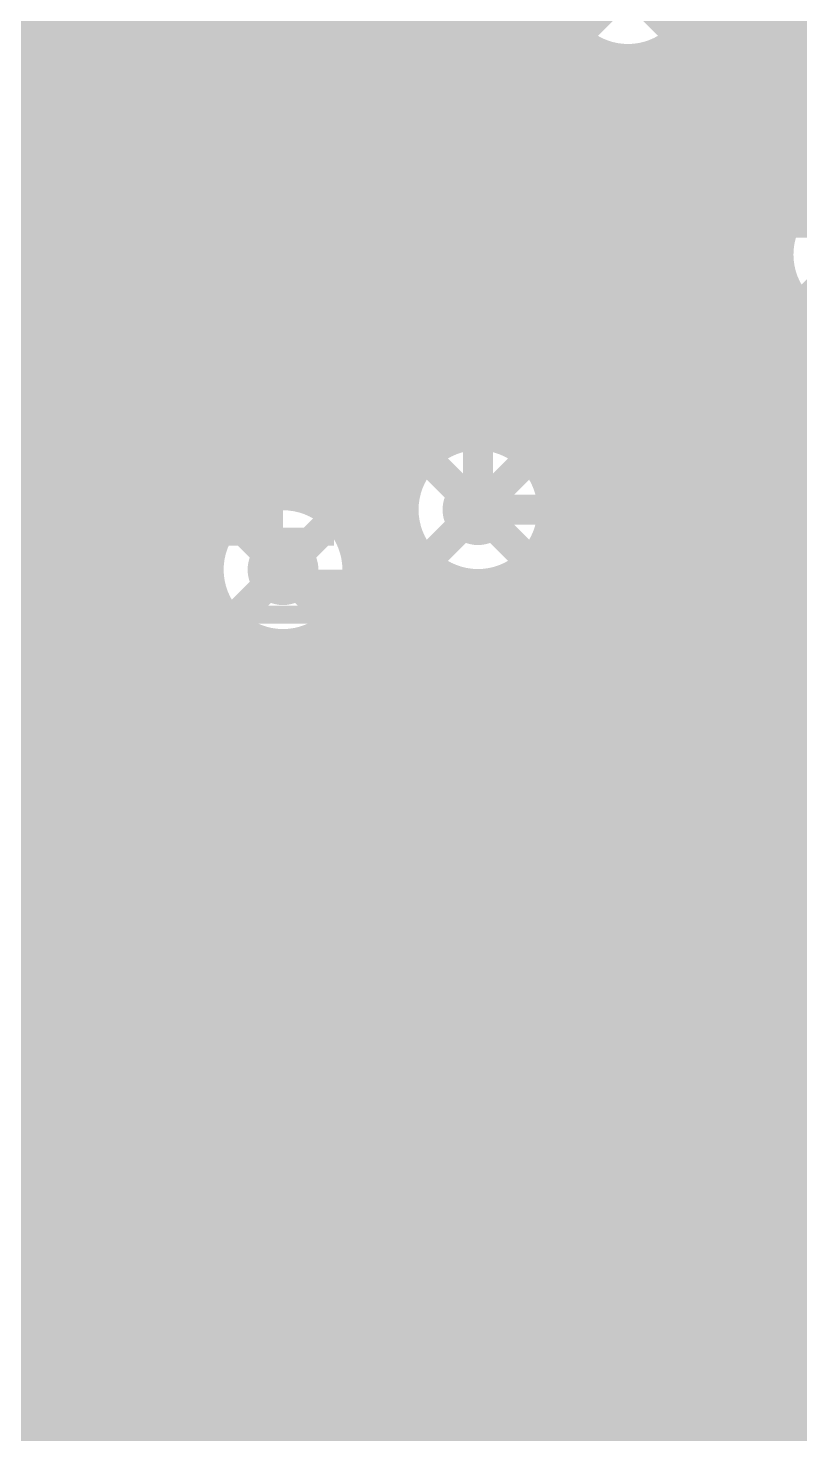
# Model space of a CAD drawing. Extents: x -3 to 92, y -53 to 125.
# Drawn here: x 34.67 to 41.21, y 14.91 to 26.81 of the extents above; entities that cross this region are included whole.
import ezdxf

# ---------------------------------------------------------------- set-up
doc = ezdxf.new("R2010")
doc.units = 0
doc.header["$MEASUREMENT"] = 0
doc.layers.get('0').update_dxf_attribs({"linetype": 'CONTINUOUS'})
for name, color, linetype in [('23-325-0_AST', 7, 'CONTINUOUS'), ('23-325-0_BOT', 7, 'CONTINUOUS'), ('23-325-0_DRD', 2, 'CONTINUOUS'), ('23-325-0_IN1', 4, 'CONTINUOUS'), ('23-325-0_IN2', 3, 'CONTINUOUS'), ('23-325-0_SMB', 5, 'CONTINUOUS'), ('23-325-0_SMT', 10, 'CONTINUOUS'), ('23-325-0_SPT', 14, 'CONTINUOUS'), ('23-325-0_SST', 9, 'CONTINUOUS'), ('23-325-0_TOP', 12, 'CONTINUOUS'), ('THRUHOLE_TAP', 8, 'CONTINUOUS')]:
    doc.layers.add(name, color=color, linetype=linetype)

# ---------------------------------------------------------------- blocks, each defined once
blk = doc.blocks.new('ROUND_49')
at = {"const_width": 0.29972}
blk.add_lwpolyline([(-0.14986, 0, 1), (0.14986, 0, 1)], format="xyb", close=True, dxfattribs=at)
blk = doc.blocks.new('ROUND_68')
at = {"const_width": 0.29972}
blk.add_lwpolyline([(-0.14986, 0, 1), (0.14986, 0, 1)], format="xyb", close=True, dxfattribs=at)
blk = doc.blocks.new('ROUND_78')
at = {"const_width": 0.29972}
blk.add_lwpolyline([(-0.14986, 0, 1), (0.14986, 0, 1)], format="xyb", close=True, dxfattribs=at)
blk = doc.blocks.new('RECTANGLE_3')
blk.add_solid([(1.75006, 0.99949), (1.75006, -0.99949), (-1.75006, 0.99949), (-1.75006, -0.99949)])
blk = doc.blocks.new('RECTANGLE_61')
blk.add_solid([(0.8636, 2.0066), (0.8636, -2.0066), (-0.8636, 2.0066), (-0.8636, -2.0066)])
blk = doc.blocks.new('ROUND_84')
at = {"const_width": 0.10033}
blk.add_lwpolyline([(-0.050164, 0, 1), (0.050164, 0, 1)], format="xyb", close=True, dxfattribs=at)

msp = doc.modelspace()

# ---------------------------------------------------------------- linework, layer by layer
at = {"layer": '23-325-0_AST', "const_width": 0.1524}
for points in [[(27.5844, 30.10408), (27.5844, 22.5044), (37.1856, 22.5044), (37.1856, 32.1056), (29.58592, 32.1056), (27.5844, 30.10408)], [(40.7416, 21.7932), (40.7416, 21.844), (31.6484, 21.844), (31.6484, 14.986), (40.7416, 14.986), (40.7416, 21.7932)], [(36.34994, 19.66468), (36.34994, 19.1897), (35.6743, 19.42846), (35.6743, 19.5453), (36.6903, 19.5453)], [(36.6903, 18.82648), (36.6903, 18.3515), (36.01212, 18.82648), (35.84194, 18.82648), (35.6743, 18.76806), (35.6743, 18.41246), (35.84194, 18.3515)], [(35.6743, 17.98828), (36.52012, 17.98828), (36.6903, 17.92986), (36.6903, 17.57426), (36.52012, 17.5133), (35.6743, 17.5133)]]:
    msp.add_lwpolyline(points, dxfattribs=at)
at = {"layer": '23-325-0_BOT', "const_width": 0.254}
for points in [[(36.83, 22.225), (36.703, 22.352), (36.703, 32.639), (37.973, 33.909), (37.973, 38.354), (38.989, 39.37), (38.989, 40.132), (37.084, 42.037), (37.084, 45.085), (36.322, 45.847)], [(37.338, 45.847), (37.719, 45.47108), (37.719, 42.16908), (39.624, 40.25392), (39.624, 39.243), (38.481, 38.1), (38.481, 22.733)], [(41.91, 17.78), (42.037, 17.907), (42.037, 22.606), (38.989, 25.654), (38.989, 37.846), (40.132, 38.989), (40.132, 40.64), (38.227, 42.545), (38.227, 45.847)], [(34.6202, 41.92016), (34.6202, 18.95094)], [(34.8488, 41.65092), (34.8488, 18.70456)], [(35.0774, 41.55948), (35.0774, 5.77596)], [(35.306, 41.55948), (35.306, 5.77596)], [(35.5346, 37.8714), (35.5346, 5.77596)], [(35.7632, 37.74948), (35.7632, 5.77596)], [(35.9918, 37.72662), (35.9918, 5.77596)], [(36.2204, 37.79012), (36.2204, 22.38248)], [(42.545, 17.145), (42.545, 22.987), (40.83812, 24.69388), (40.83812, 25.527), (41.56456, 26.25344), (41.56456, 34.70656)], [(36.2458, 32.639), (36.2458, 22.46122)], [(40.7924, 29.99486), (40.7924, 26.12644)], [(40.894, 30.03042), (40.894, 26.22804)], [(40.5638, 29.98216), (40.5638, 25.89784)], [(40.3352, 26.94178), (40.3352, 24.95296)], [(36.2458, 26.7462), (29.0322, 26.7462)], [(40.1066, 26.6573), (40.1066, 25.18156)], [(40.894, 26.7462), (40.2082, 26.7462)], [(39.4462, 26.62682), (39.4462, 25.84196)], [(39.6494, 26.5557), (39.6494, 25.63876)], [(39.878, 26.56078), (39.878, 25.41016)], [(36.2458, 26.5176), (29.0322, 26.5176)], [(40.894, 26.5176), (39.4462, 26.5176)], [(36.2458, 26.289), (29.0322, 26.289)], [(40.894, 26.289), (39.4462, 26.289)], [(40.894, 26.22804), (40.51808, 25.85466)], [(36.2458, 26.0604), (29.0322, 26.0604)], [(40.72382, 26.0604), (39.4462, 26.0604)], [(36.2458, 25.8318), (29.0322, 25.8318)], [(39.4462, 25.84196), (40.38092, 24.90724)], [(40.49776, 25.8318), (39.45636, 25.8318)], [(36.2458, 25.6032), (29.0322, 25.6032)], [(40.386, 25.6032), (39.68496, 25.6032)], [(40.38092, 25.527), (40.38092, 24.90724)], [(36.2458, 25.3746), (29.0322, 25.3746)], [(40.38092, 25.3746), (39.91356, 25.3746)], [(36.2458, 25.146), (29.0322, 25.146)], [(40.38092, 25.146), (40.14216, 25.146)], [(36.2458, 24.9174), (29.0322, 24.9174)], [(36.2458, 24.6888), (29.0322, 24.6888)], [(36.2458, 24.4602), (29.0322, 24.4602)], [(36.2458, 24.2316), (29.0322, 24.2316)], [(36.2458, 24.003), (29.0322, 24.003)], [(36.2458, 23.7744), (29.0322, 23.7744)], [(36.2458, 23.5458), (29.0322, 23.5458)], [(36.2458, 23.3172), (29.0322, 23.3172)], [(36.2458, 23.0886), (29.0322, 23.0886)], [(36.2458, 22.86), (29.0322, 22.86)], [(36.2458, 22.6314), (29.0322, 22.6314)], [(36.22548, 22.4028), (29.0322, 22.4028)], [(36.20262, 22.1742), (29.0322, 22.1742)], [(36.2204, 22.06498), (36.2204, 21.73224)], [(36.26612, 21.9456), (29.0322, 21.9456)], [(36.195, 21.717), (29.0322, 21.717)], [(36.0172, 21.4884), (29.0322, 21.4884)], [(35.9918, 21.336), (35.9918, 15.113)], [(40.894, 21.336), (36.449, 21.336), (36.449, 15.113)], [(36.6776, 21.336), (36.6776, 15.113)], [(36.9062, 21.336), (36.9062, 15.113)], [(37.1348, 21.336), (37.1348, 15.113)], [(37.3634, 21.336), (37.3634, 15.113)], [(37.592, 21.336), (37.592, 15.113)], [(37.8206, 21.336), (37.8206, 15.113)], [(38.0492, 21.336), (38.0492, 15.113)], [(38.2778, 21.336), (38.2778, 15.113)], [(38.5064, 21.336), (38.5064, 15.113)], [(38.735, 21.336), (38.735, 15.113)], [(38.9636, 21.336), (38.9636, 15.113)], [(39.1922, 21.336), (39.1922, 15.113)], [(39.4208, 21.336), (39.4208, 15.113)], [(39.6494, 21.336), (39.6494, 15.113)], [(39.878, 21.336), (39.878, 15.113)], [(40.1066, 21.336), (40.1066, 15.113)], [(40.3352, 21.336), (40.3352, 15.113)], [(40.5638, 21.336), (40.5638, 15.113)], [(40.7924, 21.336), (40.7924, 15.113)], [(40.894, 21.336), (40.894, 15.113)], [(35.9918, 21.2598), (29.0322, 21.2598)], [(40.894, 21.2852), (36.449, 21.2852)], [(35.9918, 21.0312), (29.0322, 21.0312)], [(40.894, 21.0566), (36.449, 21.0566)], [(40.894, 20.828), (36.449, 20.828)], [(35.9918, 20.8026), (29.0322, 20.8026)], [(40.894, 20.5994), (36.449, 20.5994)], [(35.9918, 20.574), (29.0322, 20.574)], [(35.9918, 20.3454), (29.0322, 20.3454)], [(40.894, 20.3708), (36.449, 20.3708)], [(35.9918, 20.1168), (29.0322, 20.1168)], [(40.894, 20.1422), (36.449, 20.1422)], [(35.9918, 19.8882), (29.0322, 19.8882)], [(40.894, 19.9136), (36.449, 19.9136)], [(35.9918, 19.6596), (29.0322, 19.6596)], [(40.894, 19.685), (36.449, 19.685)], [(35.9918, 19.431), (29.0322, 19.431)], [(40.894, 19.4564), (36.449, 19.4564)], [(35.9918, 19.2024), (29.0322, 19.2024)], [(40.894, 19.2278), (36.449, 19.2278)], [(35.9918, 18.9738), (34.57956, 18.9738)], [(40.894, 18.9992), (36.449, 18.9992)], [(35.9918, 18.7452), (34.82594, 18.7452)], [(40.894, 18.7706), (36.449, 18.7706)], [(35.9918, 18.5166), (34.9123, 18.5166)], [(40.894, 18.542), (36.449, 18.542)], [(35.9918, 18.288), (34.90722, 18.288)], [(40.894, 18.3134), (36.449, 18.3134)], [(34.8488, 18.1229), (34.8488, 5.77596)], [(40.894, 18.0848), (36.449, 18.0848)], [(35.9918, 18.0594), (34.8107, 18.0594)], [(34.6202, 17.87906), (34.6202, 5.77596)], [(40.894, 17.8562), (36.449, 17.8562)], [(35.9918, 17.8308), (34.52622, 17.8308)], [(40.894, 17.6276), (36.449, 17.6276)], [(35.9918, 17.6022), (29.0322, 17.6022)], [(35.9918, 17.3736), (29.0322, 17.3736)], [(40.894, 17.399), (36.449, 17.399)], [(35.9918, 17.145), (29.0322, 17.145)], [(40.894, 17.1704), (36.449, 17.1704)], [(35.9918, 16.9164), (29.0322, 16.9164)], [(40.894, 16.9418), (36.449, 16.9418)], [(35.9918, 16.6878), (29.0322, 16.6878)], [(40.894, 16.7132), (36.449, 16.7132)], [(35.9918, 16.4592), (29.0322, 16.4592)], [(40.894, 16.4846), (36.449, 16.4846)], [(35.9918, 16.2306), (29.0322, 16.2306)], [(40.894, 16.256), (36.449, 16.256)], [(35.9918, 16.002), (29.0322, 16.002)], [(40.894, 16.0274), (36.449, 16.0274)], [(35.9918, 15.7734), (29.0322, 15.7734)], [(40.894, 15.7988), (36.449, 15.7988)], [(35.9918, 15.5448), (29.0322, 15.5448)], [(40.894, 15.5702), (36.449, 15.5702)], [(35.9918, 15.3162), (29.0322, 15.3162)], [(40.894, 15.3416), (36.449, 15.3416)], [(40.894, 15.113), (36.449, 15.113)], [(35.9918, 15.0876), (29.0322, 15.0876)], [(36.068, 14.859), (29.0322, 14.859)]]:
    msp.add_lwpolyline(points, dxfattribs=at)
for points in [[(39.751, 26.54808, 0.4142136), (40.38092, 27.178)], [(39.751, 26.54808, 0.4142136), (40.38092, 27.178)], [(39.4462, 26.62682, 0.1269607), (39.751, 26.54816)], [(39.4462, 26.62682, 0.1269607), (39.751, 26.54816)], [(40.51554, 25.84958, 0.1989124), (40.38192, 25.527)], [(36.2458, 22.46122, 0.0963588), (36.19985, 22.225)], [(36.20008, 22.225, 0.1937347), (36.37578, 21.78855)], [(36.37534, 21.78812, 0.3676651), (35.9918, 21.336)], [(34.91992, 18.415, 0.4142136), (34.29, 19.04492)], [(34.29, 17.78508, 0.4142136), (34.91992, 18.415)], [(35.9918, 15.113, 0.4142136), (36.449, 14.6558)]]:
    msp.add_lwpolyline(points, format="xyb", dxfattribs=at)
at = {"layer": '23-325-0_DRD', "const_width": 0.254}
for points in [[(40.386, 27.813), (39.116, 26.543)], [(40.386, 26.543), (39.116, 27.813)], [(40.386, 27.813), (39.116, 26.543)], [(40.386, 26.543), (39.116, 27.813)], [(42.291, 25.527), (41.021, 24.257)], [(42.291, 24.257), (41.021, 25.527)], [(39.116, 23.368), (37.846, 22.098)], [(39.116, 22.098), (37.846, 23.368)], [(37.465, 22.86), (36.195, 21.59)], [(37.465, 21.59), (36.195, 22.86)], [(38.735, 20.32), (37.465, 21.59), (36.195, 20.32)], [(37.465, 20.32), (36.195, 21.59)], [(38.735, 21.59), (37.465, 20.32)], [(40.005, 21.59), (38.735, 20.32)], [(40.005, 20.32), (38.735, 21.59)], [(38.735, 19.05), (37.465, 20.32), (36.195, 19.05)], [(37.465, 19.05), (36.195, 20.32)], [(38.735, 20.32), (37.465, 19.05)], [(40.005, 20.32), (38.735, 19.05)], [(40.005, 19.05), (38.735, 20.32)], [(34.925, 19.05), (33.655, 17.78)], [(34.925, 17.78), (33.655, 19.05)], [(37.465, 19.05), (36.195, 17.78)], [(37.465, 17.78), (36.195, 19.05)], [(38.735, 19.05), (37.465, 17.78)], [(38.735, 17.78), (37.465, 19.05)], [(38.735, 19.05), (37.465, 17.78)], [(38.735, 17.78), (37.465, 19.05)], [(38.735, 19.05), (37.465, 17.78)], [(38.735, 17.78), (37.465, 19.05)], [(40.005, 19.05), (38.735, 17.78)], [(40.005, 17.78), (38.735, 19.05)], [(42.545, 18.415), (41.275, 17.145)], [(42.545, 17.145), (41.275, 18.415)], [(38.735, 16.51), (37.465, 17.78), (36.195, 16.51)], [(37.465, 16.51), (36.195, 17.78)], [(38.735, 17.78), (37.465, 16.51)], [(40.005, 17.78), (38.735, 16.51)], [(40.005, 16.51), (38.735, 17.78)], [(37.465, 16.51), (36.195, 15.24)], [(37.465, 15.24), (36.195, 16.51)], [(38.735, 16.51), (37.465, 15.24)], [(38.735, 15.24), (37.465, 16.51)], [(40.005, 16.51), (38.735, 15.24)], [(40.005, 15.24), (38.735, 16.51)]]:
    msp.add_lwpolyline(points, dxfattribs=at)
at = {"layer": '23-325-0_IN1', "const_width": 0.254}
for points in [[(34.6202, 31.4198), (34.6202, 18.95094)], [(34.8488, 31.4198), (34.8488, 18.70456)], [(35.0774, 31.4198), (35.0774, 5.77596)], [(35.306, 31.4198), (35.306, 5.77596)], [(35.5346, 31.4198), (35.5346, 5.77596)], [(35.7632, 31.4198), (35.7632, 5.77596)], [(35.9918, 31.4198), (35.9918, 5.77596)], [(36.2204, 31.4198), (36.2204, 22.38248)], [(36.449, 31.4198), (36.449, 22.72538)], [(36.6776, 31.4198), (36.6776, 22.8346)], [(36.9062, 31.4198), (36.9062, 22.84984)], [(37.1348, 31.41726), (37.1348, 22.77618)], [(37.592, 31.41726), (37.592, 21.32584)], [(37.8206, 31.4198), (37.8206, 21.51888)], [(38.0492, 31.4198), (38.0492, 23.1902)], [(38.2778, 31.4198), (38.2778, 23.3299)], [(38.5064, 31.4198), (38.5064, 23.36292)], [(38.735, 31.4198), (38.735, 23.30958)], [(38.9636, 31.4198), (38.9636, 23.13686)], [(37.3634, 31.37408), (37.3634, 22.56028)], [(40.5638, 29.8958), (40.5638, -4.572)], [(40.7924, 29.8958), (40.7924, -4.572)], [(41.021, 29.8958), (41.021, -4.572)], [(41.2496, 29.8958), (41.2496, 25.37206)], [(40.3352, 26.94178), (40.3352, -4.572)], [(39.1922, 26.8859), (39.1922, 21.55952)], [(39.29126, 26.7462), (-1.04648, 26.7462)], [(40.1066, 26.6573), (40.1066, -4.572)], [(50.84826, 26.7462), (40.2082, 26.7462)], [(39.4208, 26.64206), (39.4208, 21.58238)], [(39.6494, 26.5557), (39.6494, 21.51888)], [(39.878, 26.56078), (39.878, 21.32584)], [(52.37226, 26.5176), (-1.1684, 26.5176)], [(52.32908, 26.289), (-2.413, 26.289)], [(52.37226, 26.0604), (-2.413, 26.0604)], [(52.52466, 25.8318), (18.6182, 25.8318)], [(60.04306, 25.6032), (18.7579, 25.6032)], [(41.2496, 25.3746), (18.79092, 25.3746)], [(41.07942, 25.146), (18.73758, 25.146)], [(41.02608, 24.9174), (18.56486, 24.9174)], [(41.0591, 24.6888), (-2.413, 24.6888)], [(41.19626, 24.4602), (-2.413, 24.4602)], [(41.2496, 24.4094), (41.2496, -4.572)], [(44.96308, 24.2316), (18.19148, 24.2316)], [(45.01642, 24.003), (18.53438, 24.003)], [(45.1866, 23.7744), (18.6436, 23.7744)], [(47.4091, 23.5458), (18.65884, 23.5458)], [(38.24478, 23.3172), (18.58518, 23.3172)], [(47.54626, 23.3172), (38.71722, 23.3172)], [(37.9603, 23.0886), (18.36928, 23.0886)], [(50.67808, 23.0886), (39.0017, 23.0886)], [(37.86378, 22.86), (-2.413, 22.86)], [(50.73142, 22.86), (39.09822, 22.86)], [(36.3474, 22.6314), (-2.413, 22.6314)], [(37.8587, 22.6314), (37.31006, 22.6314)], [(50.9016, 22.6314), (39.1033, 22.6314)], [(36.22548, 22.4028), (-2.413, 22.4028)], [(37.94506, 22.4028), (37.43452, 22.4028)], [(86.36, 22.4028), (39.01694, 22.4028)], [(38.0492, 22.27326), (38.0492, 21.58238)], [(38.9636, 22.3266), (38.9636, 21.43506)], [(36.20262, 22.1742), (20.55622, 22.1742)], [(38.1889, 22.1742), (37.45738, 22.1742)], [(38.2778, 22.1361), (38.2778, 21.55952)], [(38.735, 22.15642), (38.735, -4.572)], [(44.46778, 22.1742), (38.77056, 22.1742)], [(36.2204, 22.06498), (36.2204, 21.11248)], [(38.5064, 22.10308), (38.5064, 21.43506)], [(36.26612, 21.9456), (20.8407, 21.9456)], [(44.1833, 21.9456), (37.39388, 21.9456)], [(37.3634, 21.88972), (37.3634, 21.29028)], [(36.45662, 21.717), (20.93722, 21.717)], [(36.449, 21.72208), (36.449, 21.45538)], [(37.1348, 21.67382), (37.1348, 21.50618)], [(44.08678, 21.717), (37.20084, 21.717)], [(36.6776, 21.61286), (36.6776, 21.5646)], [(36.9062, 21.60016), (36.9062, 21.57984)], [(36.49472, 21.4884), (20.9423, 21.4884)], [(37.76472, 21.4884), (37.16528, 21.4884)], [(39.03472, 21.4884), (38.43528, 21.4884)], [(44.0817, 21.4884), (39.70528, 21.4884)], [(36.27882, 21.2598), (20.85594, 21.2598)], [(37.54882, 21.2598), (37.38118, 21.2598)], [(38.81882, 21.2598), (38.65118, 21.2598)], [(44.16806, 21.2598), (39.92118, 21.2598)], [(36.20516, 21.0312), (20.60956, 21.0312)], [(37.47516, 21.0312), (37.45484, 21.0312)], [(38.74516, 21.0312), (38.72484, 21.0312)], [(44.4119, 21.0312), (39.99484, 21.0312)], [(36.21786, 20.8026), (-2.413, 20.8026)], [(36.2204, 20.79498), (36.2204, 19.84248)], [(37.48786, 20.8026), (37.4396, 20.8026)], [(38.75786, 20.8026), (38.7096, 20.8026)], [(44.2976, 20.8026), (39.9796, 20.8026)], [(37.3634, 20.61972), (37.3634, 20.02028)], [(37.592, 20.58162), (37.592, 20.05584)], [(39.878, 20.58162), (39.878, 20.05584)], [(36.32708, 20.574), (-2.413, 20.574)], [(37.59708, 20.574), (37.33038, 20.574)], [(38.5064, 20.4724), (38.5064, 20.16506)], [(38.86708, 20.574), (38.60038, 20.574)], [(38.9636, 20.4724), (38.9636, 20.16506)], [(44.12742, 20.574), (39.87038, 20.574)], [(36.66998, 20.3454), (-2.413, 20.3454)], [(36.449, 20.45208), (36.449, 20.18538)], [(37.93998, 20.3454), (36.98748, 20.3454)], [(37.1348, 20.40382), (37.1348, 20.23618)], [(37.8206, 20.39112), (37.8206, 20.24888)], [(39.20998, 20.3454), (38.25748, 20.3454)], [(38.2778, 20.35048), (38.2778, 20.28952)], [(39.1922, 20.35048), (39.1922, 20.28952)], [(44.07408, 20.3454), (39.52748, 20.3454)], [(39.6494, 20.39112), (39.6494, 20.24888)], [(36.6776, 20.34286), (36.6776, 20.2946)], [(36.9062, 20.33016), (36.9062, 20.30984)], [(36.37026, 20.1168), (-2.413, 20.1168)], [(37.64026, 20.1168), (37.2872, 20.1168)], [(38.91026, 20.1168), (38.5572, 20.1168)], [(44.1071, 20.1168), (39.8272, 20.1168)], [(36.2331, 19.8882), (-2.413, 19.8882)], [(37.5031, 19.8882), (37.4269, 19.8882)], [(38.7731, 19.8882), (38.6969, 19.8882)], [(44.24426, 19.8882), (39.9669, 19.8882)], [(36.20008, 19.6596), (-2.413, 19.6596)], [(55.2196, 19.6596), (39.99992, 19.6596)], [(36.2204, 19.52498), (36.2204, 18.57248)], [(36.25342, 19.431), (-2.413, 19.431)], [(37.52342, 19.431), (37.40658, 19.431)], [(38.79342, 19.431), (38.67658, 19.431)], [(55.04942, 19.431), (39.94658, 19.431)], [(37.3634, 19.34972), (37.3634, 18.75028)], [(37.592, 19.31162), (37.592, 18.78584)], [(39.878, 19.31162), (39.878, 18.78584)], [(36.4236, 19.2024), (-2.413, 19.2024)], [(36.449, 19.18208), (36.449, 18.91538)], [(37.6936, 19.2024), (37.23386, 19.2024)], [(38.9636, 19.2024), (38.50386, 19.2024)], [(38.5064, 19.2024), (38.5064, 18.89506)], [(38.9636, 19.2024), (38.9636, 18.89506)], [(44.0944, 19.2024), (39.77386, 19.2024)], [(36.6776, 19.07286), (36.6776, 19.0246)], [(36.9062, 19.06016), (36.9062, 19.03984)], [(37.1348, 19.13382), (37.1348, 18.96618)], [(37.8206, 19.12112), (37.8206, 18.97888)], [(38.2778, 19.08048), (38.2778, 19.01952)], [(39.1922, 19.08048), (39.1922, 19.01952)], [(39.6494, 19.12112), (39.6494, 18.97888)], [(36.5379, 18.9738), (34.57956, 18.9738)], [(37.8079, 18.9738), (37.11956, 18.9738)], [(39.0779, 18.9738), (38.38956, 18.9738)], [(43.97248, 18.9738), (39.65956, 18.9738)], [(36.29406, 18.7452), (34.82594, 18.7452)], [(37.56406, 18.7452), (37.36594, 18.7452)], [(38.83406, 18.7452), (38.63594, 18.7452)], [(43.94962, 18.7452), (39.90594, 18.7452)], [(36.2077, 18.5166), (34.9123, 18.5166)], [(37.4777, 18.5166), (37.4523, 18.5166)], [(38.7477, 18.5166), (38.7223, 18.5166)], [(44.01312, 18.5166), (39.9923, 18.5166)], [(36.21278, 18.288), (34.90722, 18.288)], [(36.2204, 18.25498), (36.2204, 17.30248)], [(37.48278, 18.288), (37.44722, 18.288)], [(38.75278, 18.288), (38.71722, 18.288)], [(41.53662, 18.288), (39.98722, 18.288)], [(34.8488, 18.1229), (34.8488, 5.77596)], [(36.3093, 18.0594), (34.8107, 18.0594)], [(37.5793, 18.0594), (37.3507, 18.0594)], [(37.3634, 18.07972), (37.3634, 17.48028)], [(37.592, 18.04162), (37.592, 17.51584)], [(38.8493, 18.0594), (38.6207, 18.0594)], [(39.878, 18.04162), (39.878, 17.51584)], [(41.34612, 18.0594), (39.8907, 18.0594)], [(34.6202, 17.87906), (34.6202, 5.77596)], [(36.449, 17.91208), (36.449, 17.64538)], [(37.1348, 17.86382), (37.1348, 17.69618)], [(37.8206, 17.85112), (37.8206, 17.70888)], [(38.5064, 17.9324), (38.5064, 17.62506)], [(38.9636, 17.9324), (38.9636, 17.62506)], [(39.6494, 17.85112), (39.6494, 17.70888)], [(36.59378, 17.8308), (34.52622, 17.8308)], [(36.6776, 17.80286), (36.6776, 17.7546)], [(36.9062, 17.79016), (36.9062, 17.76984)], [(37.86378, 17.8308), (37.06622, 17.8308)], [(38.2778, 17.81048), (38.2778, 17.74952)], [(39.13378, 17.8308), (38.33622, 17.8308)], [(39.1922, 17.81048), (39.1922, 17.74952)], [(41.28262, 17.8308), (39.60622, 17.8308)], [(36.39566, 17.6022), (-2.413, 17.6022)], [(37.66566, 17.6022), (37.2618, 17.6022)], [(38.93566, 17.6022), (38.5318, 17.6022)], [(41.30548, 17.6022), (39.8018, 17.6022)], [(36.24326, 17.3736), (-2.413, 17.3736)], [(37.51326, 17.3736), (37.41674, 17.3736)], [(38.78326, 17.3736), (38.68674, 17.3736)], [(41.4274, 17.3736), (39.95674, 17.3736)], [(36.20008, 17.145), (-2.413, 17.145)], [(41.91508, 17.145), (39.99992, 17.145)], [(36.24326, 16.9164), (-2.413, 16.9164)], [(36.2204, 16.98498), (36.2204, 16.03248)], [(37.51326, 16.9164), (37.41674, 16.9164)], [(38.78326, 16.9164), (38.68674, 16.9164)], [(41.95826, 16.9164), (39.95674, 16.9164)], [(37.3634, 16.80972), (37.3634, 16.21028)], [(36.39566, 16.6878), (-2.413, 16.6878)], [(37.66566, 16.6878), (37.2618, 16.6878)], [(37.592, 16.77162), (37.592, 16.24584)], [(38.5064, 16.6624), (38.5064, 16.35506)], [(38.93566, 16.6878), (38.5318, 16.6878)], [(38.9636, 16.6624), (38.9636, 16.35506)], [(42.11066, 16.6878), (39.8018, 16.6878)], [(39.878, 16.77162), (39.878, 16.24584)], [(36.449, 16.64208), (36.449, 16.37538)], [(37.1348, 16.59382), (37.1348, 16.42618)], [(37.8206, 16.58112), (37.8206, 16.43888)], [(38.2778, 16.54048), (38.2778, 16.47952)], [(39.1922, 16.54048), (39.1922, 16.47952)], [(39.6494, 16.58112), (39.6494, 16.43888)], [(36.59378, 16.4592), (-2.413, 16.4592)], [(36.6776, 16.53286), (36.6776, 16.4846)], [(36.9062, 16.52016), (36.9062, 16.49984)], [(37.86378, 16.4592), (37.06622, 16.4592)], [(39.13378, 16.4592), (38.33622, 16.4592)], [(67.06362, 16.4592), (39.60622, 16.4592)], [(36.3093, 16.2306), (-2.413, 16.2306)], [(37.5793, 16.2306), (37.3507, 16.2306)], [(38.8493, 16.2306), (38.6207, 16.2306)], [(67.12712, 16.2306), (39.8907, 16.2306)], [(36.21278, 16.002), (-2.413, 16.002)], [(37.48278, 16.002), (37.44722, 16.002)], [(38.75278, 16.002), (38.71722, 16.002)], [(67.31762, 16.002), (39.98722, 16.002)], [(36.2077, 15.7734), (-2.413, 15.7734)], [(36.2204, 15.71498), (36.2204, 5.77596)], [(37.4777, 15.7734), (37.4523, 15.7734)], [(38.7477, 15.7734), (38.7223, 15.7734)], [(73.44664, 15.7734), (39.9923, 15.7734)], [(36.29406, 15.5448), (-2.413, 15.5448)], [(37.3634, 15.53972), (37.3634, -4.572)], [(37.56406, 15.5448), (37.36594, 15.5448)], [(37.592, 15.50162), (37.592, -4.572)], [(38.83406, 15.5448), (38.63594, 15.5448)], [(39.878, 15.50162), (39.878, -4.572)], [(73.39076, 15.5448), (39.90594, 15.5448)], [(36.449, 15.37208), (36.449, 5.77596)], [(38.5064, 15.3924), (38.5064, -4.572)], [(38.9636, 15.3924), (38.9636, -4.572)], [(36.5379, 15.3162), (27.28722, 15.3162)], [(36.6776, 15.26286), (36.6776, 5.77596)], [(36.9062, 15.25016), (36.9062, -4.572)], [(37.8079, 15.3162), (37.11956, 15.3162)], [(37.1348, 15.32382), (37.1348, -4.572)], [(37.8206, 15.31112), (37.8206, -4.572)], [(38.0492, 15.24762), (38.0492, -4.572)], [(38.2778, 15.27048), (38.2778, -4.572)], [(39.0779, 15.3162), (38.38956, 15.3162)], [(39.1922, 15.27048), (39.1922, -4.572)], [(39.4208, 15.24762), (39.4208, -4.572)], [(39.6494, 15.31112), (39.6494, -4.572)], [(73.37044, 15.3162), (39.65956, 15.3162)], [(50.96764, 15.0876), (27.5717, 15.0876)], [(50.80762, 14.859), (27.66822, 14.859)]]:
    msp.add_lwpolyline(points, dxfattribs=at)
for points in [[(39.12108, 27.178, 0.4142136), (39.751, 26.54808)], [(39.12108, 27.178, 0.4142136), (39.751, 26.54808)], [(39.751, 26.54808, 0.4142136), (40.38092, 27.178)], [(39.751, 26.54808, 0.4142136), (40.38092, 27.178)], [(41.656, 25.52192, 0.4142136), (41.02608, 24.892)], [(41.02608, 24.892, 0.4142136), (41.656, 24.26208)], [(38.481, 23.36292, 0.4142136), (37.85108, 22.733)], [(39.11092, 22.733, 0.4142136), (38.481, 23.36292)], [(36.83, 22.85492, 0.4142136), (36.20008, 22.225)], [(37.45992, 22.225, 0.4142136), (36.83, 22.85492)], [(37.85108, 22.733, 0.4142136), (38.481, 22.10308)], [(38.481, 22.10308, 0.4142136), (39.11092, 22.733)], [(36.20008, 22.225, 0.4142136), (36.83, 21.59508)], [(36.83, 21.59508, 0.4142136), (37.45992, 22.225)], [(36.83, 21.58492, 0.4142136), (36.20008, 20.955)], [(37.45992, 20.955, 0.4142136), (36.83, 21.58492)], [(38.1, 21.58492, 0.4142136), (37.47008, 20.955)], [(38.72992, 20.955, 0.4142136), (38.1, 21.58492)], [(39.37, 21.58492, 0.4142136), (38.74008, 20.955)], [(39.99992, 20.955, 0.4142136), (39.37, 21.58492)], [(36.20008, 20.955, 0.4142136), (36.83, 20.32508)], [(36.83, 20.32508, 0.4142136), (37.45992, 20.955)], [(37.47008, 20.955, 0.4142136), (38.1, 20.32508)], [(38.1, 20.32508, 0.4142136), (38.72992, 20.955)], [(38.74008, 20.955, 0.4142136), (39.37, 20.32508)], [(39.37, 20.32508, 0.4142136), (39.99992, 20.955)], [(36.83, 20.31492, 0.4142136), (36.20008, 19.685)], [(37.45992, 19.685, 0.4142136), (36.83, 20.31492)], [(38.1, 20.31492, 0.4142136), (37.47008, 19.685)], [(38.72992, 19.685, 0.4142136), (38.1, 20.31492)], [(39.37, 20.31492, 0.4142136), (38.74008, 19.685)], [(39.99992, 19.685, 0.4142136), (39.37, 20.31492)], [(36.20008, 19.685, 0.4142136), (36.83, 19.05508)], [(36.83, 19.05508, 0.4142136), (37.45992, 19.685)], [(37.47008, 19.685, 0.4142136), (38.1, 19.05508)], [(38.1, 19.05508, 0.4142136), (38.72992, 19.685)], [(38.74008, 19.685, 0.4142136), (39.37, 19.05508)], [(39.37, 19.05508, 0.4142136), (39.99992, 19.685)], [(34.91992, 18.415, 0.4142136), (34.29, 19.04492)], [(36.83, 19.04492, 0.4142136), (36.20008, 18.415)], [(37.45992, 18.415, 0.4142136), (36.83, 19.04492)], [(38.1, 19.04492, 0.4142136), (37.47008, 18.415)], [(38.72992, 18.415, 0.4142136), (38.1, 19.04492)], [(39.37, 19.04492, 0.4142136), (38.74008, 18.415)], [(39.99992, 18.415, 0.4142136), (39.37, 19.04492)], [(34.29, 17.78508, 0.4142136), (34.91992, 18.415)], [(36.20008, 18.415, 0.4142136), (36.83, 17.78508)], [(36.83, 17.78508, 0.4142136), (37.45992, 18.415)], [(37.47008, 18.415, 0.4142136), (38.1, 17.78508)], [(38.1, 17.78508, 0.4142136), (38.72992, 18.415)], [(38.74008, 18.415, 0.4142136), (39.37, 17.78508)], [(39.37, 17.78508, 0.4142136), (39.99992, 18.415)], [(41.91, 18.40992, 0.4142136), (41.28008, 17.78)], [(36.83, 17.77492, 0.4142136), (36.20008, 17.145)], [(37.45992, 17.145, 0.4142136), (36.83, 17.77492)], [(38.1, 17.77492, 0.4142136), (37.47008, 17.145)], [(38.72992, 17.145, 0.4142136), (38.1, 17.77492)], [(39.37, 17.77492, 0.4142136), (38.74008, 17.145)], [(39.99992, 17.145, 0.4142136), (39.37, 17.77492)], [(41.28008, 17.78, 0.4142136), (41.91, 17.15008)], [(36.20008, 17.145, 0.4142136), (36.83, 16.51508)], [(36.83, 16.51508, 0.4142136), (37.45992, 17.145)], [(37.47008, 17.145, 0.4142136), (38.1, 16.51508)], [(38.1, 16.51508, 0.4142136), (38.72992, 17.145)], [(38.74008, 17.145, 0.4142136), (39.37, 16.51508)], [(39.37, 16.51508, 0.4142136), (39.99992, 17.145)], [(36.83, 16.50492, 0.4142136), (36.20008, 15.875)], [(37.45992, 15.875, 0.4142136), (36.83, 16.50492)], [(38.1, 16.50492, 0.4142136), (37.47008, 15.875)], [(38.72992, 15.875, 0.4142136), (38.1, 16.50492)], [(39.37, 16.50492, 0.4142136), (38.74008, 15.875)], [(39.99992, 15.875, 0.4142136), (39.37, 16.50492)], [(36.20008, 15.875, 0.4142136), (36.83, 15.24508)], [(36.83, 15.24508, 0.4142136), (37.45992, 15.875)], [(37.47008, 15.875, 0.4142136), (38.1, 15.24508)], [(38.1, 15.24508, 0.4142136), (38.72992, 15.875)], [(38.74008, 15.875, 0.4142136), (39.37, 15.24508)], [(39.37, 15.24508, 0.4142136), (39.99992, 15.875)]]:
    msp.add_lwpolyline(points, format="xyb", dxfattribs=at)
at = {"layer": '23-325-0_IN2'}
for points, const_width in [([(18.034, 23.622), (43.053, 23.622), (45.72, 26.289), (52.959, 26.289)], 0.635), ([(41.656, 24.892), (41.148, 25.4), (18.161, 25.4)], 0.254), ([(38.481, 22.733), (48.895, 22.733), (50.8, 24.638), (70.358, 24.638), (71.247, 23.749)], 0.254), ([(55.626, 19.177), (52.324, 19.177), (52.07, 19.431), (48.133, 19.431), (45.339, 22.225), (38.862, 22.225), (38.735, 22.098), (36.957, 22.098), (36.83, 22.225)], 0.254), ([(34.29, 18.415), (36.83, 18.415)], 0.635), ([(36.83, 18.415), (38.1, 18.415)], 0.635), ([(36.83, 18.415), (38.1, 18.415)], 0.635), ([(36.83, 18.415), (38.1, 18.415)], 0.635), ([(27.051, 14.732), (40.259, 14.732), (42.545, 17.018), (42.545, 17.145)], 0.254)]:
    msp.add_lwpolyline(points, dxfattribs=dict(at, const_width=const_width))
at = {"layer": '23-325-0_SMB', "const_width": 0.254}
for points in [[(40.64, 21.082), (36.703, 21.082), (36.703, 15.24)], [(36.8046, 21.082), (36.8046, 15.367)], [(37.0332, 21.082), (37.0332, 15.367)], [(37.2618, 21.082), (37.2618, 15.367)], [(37.4904, 21.082), (37.4904, 15.367)], [(37.719, 21.082), (37.719, 15.367)], [(37.9476, 21.082), (37.9476, 15.367)], [(38.1762, 21.082), (38.1762, 15.367)], [(38.4048, 21.082), (38.4048, 15.367)], [(38.6334, 21.082), (38.6334, 15.367)], [(38.862, 21.082), (38.862, 15.367)], [(39.0906, 21.082), (39.0906, 15.367)], [(39.3192, 21.082), (39.3192, 15.367)], [(39.5478, 21.082), (39.5478, 15.367)], [(39.7764, 21.082), (39.7764, 15.367)], [(40.005, 21.082), (40.005, 15.367)], [(40.2336, 21.082), (40.2336, 15.367)], [(40.4622, 21.082), (40.4622, 15.367)], [(40.64, 21.082), (40.64, 15.367)], [(40.64, 21.0566), (36.703, 21.0566)], [(40.64, 20.828), (36.703, 20.828)], [(40.64, 20.5994), (36.703, 20.5994)], [(40.64, 20.3708), (36.703, 20.3708)], [(40.64, 20.1422), (36.703, 20.1422)], [(40.64, 19.9136), (36.703, 19.9136)], [(40.64, 19.685), (36.703, 19.685)], [(40.64, 19.4564), (36.703, 19.4564)], [(40.64, 19.2278), (36.703, 19.2278)], [(40.64, 18.9992), (36.703, 18.9992)], [(40.64, 18.7706), (36.703, 18.7706)], [(40.64, 18.542), (36.703, 18.542)], [(40.64, 18.3134), (36.703, 18.3134)], [(40.64, 18.0848), (36.703, 18.0848)], [(40.64, 17.8562), (36.703, 17.8562)], [(40.64, 17.6276), (36.703, 17.6276)], [(40.64, 17.399), (36.703, 17.399)], [(40.64, 17.1704), (36.703, 17.1704)], [(40.64, 16.9418), (36.703, 16.9418)], [(40.64, 16.7132), (36.703, 16.7132)], [(40.64, 16.4846), (36.703, 16.4846)], [(40.64, 16.256), (36.703, 16.256)], [(40.64, 16.0274), (36.703, 16.0274)], [(40.64, 15.7988), (36.703, 15.7988)], [(40.64, 15.5702), (36.703, 15.5702)], [(36.703, 15.367), (36.703, 15.24)], [(40.64, 15.367), (36.703, 15.367)]]:
    msp.add_lwpolyline(points, dxfattribs=at)
at = {"layer": '23-325-0_SMT', "const_width": 0.254}
for points in [[(40.64, 20.955), (36.703, 20.955), (36.703, 15.367)], [(36.8046, 20.955), (36.8046, 15.367)], [(37.0332, 20.955), (37.0332, 15.367)], [(37.2618, 20.955), (37.2618, 15.367)], [(37.4904, 20.955), (37.4904, 15.367)], [(37.719, 20.955), (37.719, 15.367)], [(37.9476, 20.955), (37.9476, 15.367)], [(38.1762, 20.955), (38.1762, 15.367)], [(38.4048, 20.955), (38.4048, 15.367)], [(38.6334, 20.955), (38.6334, 15.367)], [(38.862, 20.955), (38.862, 15.367)], [(39.0906, 20.955), (39.0906, 15.367)], [(39.3192, 20.955), (39.3192, 15.367)], [(39.5478, 20.955), (39.5478, 15.367)], [(39.7764, 20.955), (39.7764, 15.367)], [(40.005, 20.955), (40.005, 15.367)], [(40.2336, 20.955), (40.2336, 15.367)], [(40.4622, 20.955), (40.4622, 15.367)], [(40.64, 20.955), (40.64, 15.367)], [(40.64, 20.7264), (36.703, 20.7264)], [(40.64, 20.4978), (36.703, 20.4978)], [(40.64, 20.2692), (36.703, 20.2692)], [(40.64, 20.0406), (36.703, 20.0406)], [(40.64, 19.812), (36.703, 19.812)], [(40.64, 19.5834), (36.703, 19.5834)], [(40.64, 19.3548), (36.703, 19.3548)], [(40.64, 19.1262), (36.703, 19.1262)], [(40.64, 18.8976), (36.703, 18.8976)], [(40.64, 18.669), (36.703, 18.669)], [(40.64, 18.4404), (36.703, 18.4404)], [(40.64, 18.2118), (36.703, 18.2118)], [(40.64, 17.9832), (36.703, 17.9832)], [(40.64, 17.7546), (36.703, 17.7546)], [(40.64, 17.526), (36.703, 17.526)], [(40.64, 17.2974), (36.703, 17.2974)], [(40.64, 17.0688), (36.703, 17.0688)], [(40.64, 16.8402), (36.703, 16.8402)], [(40.64, 16.6116), (36.703, 16.6116)], [(40.64, 16.383), (36.703, 16.383)], [(40.64, 16.1544), (36.703, 16.1544)], [(40.64, 15.9258), (36.703, 15.9258)], [(40.64, 15.6972), (36.703, 15.6972)], [(40.64, 15.4686), (36.703, 15.4686)], [(40.64, 15.367), (36.703, 15.367)]]:
    msp.add_lwpolyline(points, dxfattribs=at)
at = {"layer": '23-325-0_SST', "const_width": 0.1524}
for points in [[(27.5844, 30.10408), (29.58592, 32.1056), (37.1856, 32.1056), (37.1856, 22.5044), (27.5844, 22.5044), (27.5844, 30.10408)], [(41.38168, 26.42362), (41.38168, 25.94864), (40.70604, 26.1874), (40.70604, 26.30424), (41.72204, 26.30424)], [(41.55186, 25.11044), (41.72204, 25.1714), (41.72204, 25.40762), (41.55186, 25.46604), (41.38168, 25.58542), (40.87368, 25.58542), (40.70604, 25.527), (40.70604, 25.1714), (40.87368, 25.11044), (41.55186, 25.11044)], [(39.77894, 24.36368), (39.77894, 23.8887), (39.1033, 24.12746), (39.1033, 24.2443), (40.1193, 24.2443)], [(40.1193, 23.52548), (40.1193, 23.0505), (39.44112, 23.52548), (39.27094, 23.52548), (39.1033, 23.46706), (39.1033, 23.11146), (39.27094, 23.0505)], [(39.1033, 22.68728), (39.94912, 22.68728), (40.1193, 22.62886), (40.1193, 22.27326), (39.94912, 22.2123), (39.1033, 22.2123)], [(31.6484, 21.844), (31.6484, 14.986), (40.7416, 14.986), (40.7416, 21.844), (31.6484, 21.844)]]:
    msp.add_lwpolyline(points, dxfattribs=at)
at = {"layer": '23-325-0_TOP'}
for points, const_width in [([(41.2496, 30.44698), (41.2496, 25.37206)], 0.254), ([(41.021, 30.10408), (41.021, 23.5077)], 0.254), ([(40.7924, 29.99486), (40.7924, 23.50008)], 0.254), ([(40.5638, 29.98216), (40.5638, 23.41626)], 0.254), ([(36.3855, 27.305), (36.3855, 27.23642), (35.179, 26.0858), (35.179, 18.034), (33.274, 16.129), (32.893, 16.129)], 0.635), ([(40.3352, 26.8986), (40.3352, 23.2156)], 0.254), ([(42.3418, 26.7716), (40.25392, 26.7716)], 0.254), ([(42.3418, 26.543), (39.878, 26.543)], 0.254), ([(39.878, 26.543), (39.878, 22.7584)], 0.254), ([(40.1066, 26.63698), (40.1066, 22.987)], 0.254), ([(38.46322, 26.5303), (38.46322, 25.97404)], 0.254), ([(39.751, 26.5303), (38.46322, 26.5303)], 0.254), ([(38.5064, 26.5303), (38.5064, 23.36292)], 0.254), ([(38.735, 26.5303), (38.735, 23.30958)], 0.254), ([(38.9636, 26.5303), (38.9636, 23.13686)], 0.254), ([(39.1922, 26.5303), (39.1922, 22.0726)], 0.254), ([(39.4208, 26.5303), (39.4208, 22.3012)], 0.254), ([(39.6494, 26.5303), (39.6494, 22.5298)], 0.254), ([(42.3418, 26.3144), (38.46322, 26.3144)], 0.254), ([(42.3418, 26.0858), (38.46322, 26.0858)], 0.254), ([(35.99942, 25.97404), (35.8267, 25.80894)], 0.254), ([(35.9918, 25.96642), (35.9918, 14.3637)], 0.254), ([(38.46322, 25.97404), (35.99942, 25.97404)], 0.254), ([(36.2204, 25.97404), (36.2204, 22.38248)], 0.254), ([(36.449, 25.97404), (36.449, 22.72538)], 0.254), ([(36.6776, 25.97404), (36.6776, 22.8346)], 0.254), ([(36.9062, 25.97404), (36.9062, 22.84984)], 0.254), ([(37.1348, 25.97404), (37.1348, 22.77618)], 0.254), ([(37.3634, 25.97404), (37.3634, 22.56028)], 0.254), ([(37.592, 25.97404), (37.592, 21.7932)], 0.254), ([(37.8206, 25.97404), (37.8206, 21.7932)], 0.254), ([(38.0492, 25.97404), (38.0492, 23.1902)], 0.254), ([(38.2778, 25.97404), (38.2778, 23.3299)], 0.254), ([(42.3418, 25.8572), (35.8775, 25.8572)], 0.254), ([(35.8267, 25.80894), (35.8267, 18.034)], 0.254), ([(42.3418, 25.6286), (35.8267, 25.6286)], 0.254), ([(48.895, 25.3238), (48.895, 24.638), (48.006, 23.749), (47.117, 22.86), (40.894, 22.86), (39.497, 21.463), (39.497, 18.415)], 0.635), ([(41.28262, 25.4), (35.8267, 25.4)], 0.254), ([(41.09212, 25.1714), (35.8267, 25.1714)], 0.254), ([(41.02862, 24.9428), (35.8267, 24.9428)], 0.254), ([(41.05148, 24.7142), (35.8267, 24.7142)], 0.254), ([(41.1734, 24.4856), (35.8267, 24.4856)], 0.254), ([(41.2496, 24.4094), (41.2496, 23.5077)], 0.254), ([(42.3418, 24.257), (35.8267, 24.257)], 0.254), ([(42.3418, 24.0284), (35.8267, 24.0284)], 0.254), ([(42.3418, 23.7998), (35.8267, 23.7998)], 0.254), ([(42.3418, 23.5712), (35.8267, 23.5712)], 0.254), ([(43.18, 23.5077), (40.894, 23.5077)], 0.254), ([(38.32098, 23.3426), (35.8267, 23.3426)], 0.254), ([(40.4622, 23.3426), (38.63848, 23.3426)], 0.254), ([(40.42918, 23.30958), (39.04488, 21.92782)], 0.254), ([(37.97808, 23.114), (35.8267, 23.114)], 0.254), ([(40.23106, 23.114), (38.98138, 23.114)], 0.254), ([(37.86886, 22.8854), (35.8267, 22.8854)], 0.254), ([(40.00246, 22.8854), (39.0906, 22.8854)], 0.254), ([(36.37026, 22.6568), (35.8267, 22.6568)], 0.254), ([(37.85616, 22.6568), (37.2872, 22.6568)], 0.254), ([(39.77386, 22.6568), (39.10584, 22.6568)], 0.254), ([(36.2331, 22.4282), (35.8267, 22.4282)], 0.254), ([(37.92982, 22.4282), (37.4269, 22.4282)], 0.254), ([(39.54526, 22.4282), (39.03218, 22.4282)], 0.254), ([(38.0492, 22.27326), (38.0492, 21.7932)], 0.254), ([(38.9636, 22.3266), (38.9636, 21.82876)], 0.254), ([(36.20008, 22.1996), (35.8267, 22.1996)], 0.254), ([(38.14572, 22.1996), (37.45992, 22.1996)], 0.254), ([(38.2778, 22.1361), (38.2778, 21.7932)], 0.254), ([(38.735, 22.15642), (38.735, 21.7932)], 0.254), ([(39.31666, 22.1996), (38.81628, 22.1996)], 0.254), ([(36.2204, 22.06498), (36.2204, 21.73224)], 0.254), ([(38.5064, 22.10308), (38.5064, 21.7932)], 0.254), ([(36.25342, 21.971), (35.8267, 21.971)], 0.254), ([(39.08806, 21.971), (37.40658, 21.971)], 0.254), ([(38.9382, 21.7932), (37.2872, 21.7932)], 0.254), ([(37.3634, 21.88972), (37.3634, 21.7932)], 0.254), ([(36.23818, 21.7424), (35.8267, 21.7424)], 0.254), ([(36.02736, 21.5138), (35.8267, 21.5138)], 0.254), ([(35.9918, 21.336), (35.9918, 15.113)], 0.254), ([(40.87876, 21.336), (36.449, 21.336)], 0.254), ([(36.449, 21.336), (36.449, 15.113)], 0.254), ([(36.6776, 21.336), (36.6776, 15.113)], 0.254), ([(36.9062, 21.336), (36.9062, 15.113)], 0.254), ([(37.1348, 21.336), (37.1348, 15.113)], 0.254), ([(37.3634, 21.336), (37.3634, 15.113)], 0.254), ([(37.592, 21.336), (37.592, 15.113)], 0.254), ([(37.8206, 21.336), (37.8206, 15.113)], 0.254), ([(38.0492, 21.336), (38.0492, 15.113)], 0.254), ([(38.2778, 21.336), (38.2778, 15.113)], 0.254), ([(38.5064, 21.336), (38.5064, 15.113)], 0.254), ([(38.735, 21.336), (38.735, 15.113)], 0.254), ([(38.9636, 21.336), (38.9636, 15.113)], 0.254), ([(39.1922, 21.336), (39.1922, 15.113)], 0.254), ([(39.4208, 21.336), (39.4208, 15.113)], 0.254), ([(39.6494, 21.336), (39.6494, 15.113)], 0.254), ([(39.878, 21.336), (39.878, 15.113)], 0.254), ([(40.1066, 21.336), (40.1066, 15.113)], 0.254), ([(40.3352, 21.336), (40.3352, 15.113)], 0.254), ([(40.5638, 21.336), (40.5638, 15.113)], 0.254), ([(40.7924, 21.336), (40.7924, 15.113)], 0.254), ([(40.87876, 21.336), (40.87876, 18.4912)], 0.254), ([(35.9918, 21.2852), (35.8267, 21.2852)], 0.254), ([(40.87876, 21.2852), (36.449, 21.2852)], 0.254), ([(35.9918, 21.0566), (35.8267, 21.0566)], 0.254), ([(40.87876, 21.0566), (36.449, 21.0566)], 0.254), ([(35.9918, 20.828), (35.8267, 20.828)], 0.254), ([(40.87876, 20.828), (36.449, 20.828)], 0.254), ([(35.9918, 20.5994), (35.8267, 20.5994)], 0.254), ([(40.87876, 20.5994), (36.449, 20.5994)], 0.254), ([(35.9918, 20.3708), (35.8267, 20.3708)], 0.254), ([(40.87876, 20.3708), (36.449, 20.3708)], 0.254), ([(35.9918, 20.1422), (35.8267, 20.1422)], 0.254), ([(40.87876, 20.1422), (36.449, 20.1422)], 0.254), ([(35.9918, 19.9136), (35.8267, 19.9136)], 0.254), ([(40.87876, 19.9136), (36.449, 19.9136)], 0.254), ([(35.9918, 19.685), (35.8267, 19.685)], 0.254), ([(40.87876, 19.685), (36.449, 19.685)], 0.254), ([(35.9918, 19.4564), (35.8267, 19.4564)], 0.254), ([(40.87876, 19.4564), (36.449, 19.4564)], 0.254), ([(35.9918, 19.2278), (35.8267, 19.2278)], 0.254), ([(40.87876, 19.2278), (36.449, 19.2278)], 0.254), ([(35.9918, 18.9992), (35.8267, 18.9992)], 0.254), ([(40.87876, 18.9992), (36.449, 18.9992)], 0.254), ([(35.9918, 18.7706), (35.8267, 18.7706)], 0.254), ([(40.87876, 18.7706), (36.449, 18.7706)], 0.254), ([(38.1, 18.415), (39.37, 18.415)], 0.635), ([(39.497, 18.415), (39.37, 18.415)], 0.635), ([(35.9918, 18.542), (35.8267, 18.542)], 0.254), ([(40.87876, 18.542), (36.449, 18.542)], 0.254), ([(40.894, 18.4912), (40.894, 15.113)], 0.254), ([(35.9918, 18.3134), (35.8267, 18.3134)], 0.254), ([(40.894, 18.3134), (36.449, 18.3134)], 0.254), ([(35.9918, 18.0848), (35.8267, 18.0848)], 0.254), ([(40.894, 18.0848), (36.449, 18.0848)], 0.254), ([(35.9918, 17.8562), (35.8013, 17.8562)], 0.254), ([(40.894, 17.8562), (36.449, 17.8562)], 0.254), ([(35.7632, 17.7546), (35.7632, 14.3637)], 0.254), ([(35.9918, 17.6276), (35.68192, 17.6276)], 0.254), ([(40.894, 17.6276), (36.449, 17.6276)], 0.254), ([(35.62858, 17.56664), (34.0868, 16.02486)], 0.254), ([(35.9918, 17.399), (35.4584, 17.399)], 0.254), ([(35.5346, 17.47266), (35.5346, 14.3637)], 0.254), ([(40.894, 17.399), (36.449, 17.399)], 0.254), ([(35.9918, 17.1704), (35.2298, 17.1704)], 0.254), ([(35.306, 17.24406), (35.306, 14.3637)], 0.254), ([(40.894, 17.1704), (36.449, 17.1704)], 0.254), ([(35.0774, 17.01546), (35.0774, 14.3637)], 0.254), ([(35.9918, 16.9418), (35.0012, 16.9418)], 0.254), ([(40.894, 16.9418), (36.449, 16.9418)], 0.254), ([(34.8488, 16.78686), (34.8488, 14.35608)], 0.254), ([(35.9918, 16.7132), (34.7726, 16.7132)], 0.254), ([(40.894, 16.7132), (36.449, 16.7132)], 0.254), ([(43.18, 16.73098), (41.23436, 14.78534)], 0.254), ([(34.6202, 16.55826), (34.6202, 14.21892)], 0.254), ([(35.9918, 16.4846), (34.544, 16.4846)], 0.254), ([(40.894, 16.4846), (36.449, 16.4846)], 0.254), ([(35.9918, 16.256), (34.3154, 16.256)], 0.254), ([(40.894, 16.256), (36.449, 16.256)], 0.254), ([(35.9918, 16.0274), (34.0868, 16.0274)], 0.254), ([(40.894, 16.0274), (36.449, 16.0274)], 0.254), ([(35.9918, 15.7988), (34.0868, 15.7988)], 0.254), ([(40.894, 15.7988), (36.449, 15.7988)], 0.254), ([(35.9918, 15.5702), (34.0868, 15.5702)], 0.254), ([(40.894, 15.5702), (36.449, 15.5702)], 0.254), ([(35.9918, 15.3416), (34.0868, 15.3416)], 0.254), ([(40.894, 15.3416), (36.449, 15.3416)], 0.254), ([(35.9918, 15.113), (31.99384, 15.113)], 0.254), ([(40.894, 15.113), (36.449, 15.113)], 0.254), ([(36.05276, 14.8844), (31.76524, 14.8844)], 0.254), ([(41.33088, 14.8844), (41.29024, 14.8844)], 0.254), ([(41.2496, 14.82598), (41.2496, 14.80058)], 0.254)]:
    msp.add_lwpolyline(points, dxfattribs=dict(at, const_width=const_width))
at = {"layer": '23-325-0_TOP', "const_width": 0.254}
for points in [[(39.751, 26.5303, 0.4142136), (40.3987, 27.178)], [(41.656, 25.52192, 0.4142136), (41.02608, 24.892)], [(41.02608, 24.892, 0.4142136), (41.656, 24.26208)], [(40.894, 23.5077, 0.1989129), (40.43601, 23.31799)], [(38.481, 23.36292, 0.4142136), (37.85108, 22.733)], [(39.11092, 22.733, 0.4142136), (38.481, 23.36292)], [(36.83, 22.85492, 0.4142136), (36.20008, 22.225)], [(37.45992, 22.225, 0.4142136), (36.83, 22.85492)], [(37.85108, 22.733, 0.4142136), (38.481, 22.10308)], [(38.481, 22.10308, 0.4142136), (39.11092, 22.733)], [(36.20008, 22.225, 0.1937347), (36.37578, 21.78855)], [(37.2872, 21.7932, 0.1914993), (37.45887, 22.225)], [(39.0398, 21.9202, 0.0630064), (38.94034, 21.79193)], [(39.0398, 21.9202, 0.0630064), (38.94034, 21.79193)], [(36.37534, 21.78812, 0.3676651), (35.9918, 21.336)], [(35.6362, 17.57426, 0.1996324), (35.82738, 18.034)], [(35.9918, 15.113, 0.4142136), (36.449, 14.6558)], [(40.894, 14.6558, 0.4142136), (41.3512, 15.113)]]:
    msp.add_lwpolyline(points, format="xyb", dxfattribs=at)

# ---------------------------------------------------------------- block references
at = {"layer": '23-325-0_BOT'}
for name, p in [('ROUND_68', (38.481, 22.733)), ('ROUND_68', (36.83, 22.225)), ('ROUND_49', (36.83, 20.955)), ('ROUND_49', (38.1, 20.955)), ('ROUND_49', (39.37, 20.955)), ('ROUND_49', (36.83, 19.685)), ('ROUND_49', (38.1, 19.685)), ('ROUND_49', (39.37, 19.685)), ('ROUND_49', (36.83, 18.415)), ('ROUND_68', (38.1, 18.415)), ('ROUND_49', (39.37, 18.415)), ('ROUND_49', (36.83, 17.145)), ('ROUND_49', (38.1, 17.145)), ('ROUND_49', (39.37, 17.145)), ('ROUND_49', (36.83, 15.875)), ('ROUND_49', (38.1, 15.875)), ('ROUND_49', (39.37, 15.875))]:
    msp.add_blockref(name, p, dxfattribs=at)
at = {"layer": '23-325-0_IN1'}
for name, p in [('ROUND_78', (38.481, 22.733)), ('ROUND_78', (36.83, 22.225)), ('ROUND_49', (36.83, 20.955)), ('ROUND_49', (38.1, 20.955)), ('ROUND_49', (39.37, 20.955)), ('ROUND_49', (36.83, 19.685)), ('ROUND_49', (38.1, 19.685)), ('ROUND_49', (39.37, 19.685)), ('ROUND_49', (36.83, 18.415)), ('ROUND_78', (38.1, 18.415)), ('ROUND_49', (39.37, 18.415)), ('ROUND_49', (36.83, 17.145)), ('ROUND_49', (38.1, 17.145)), ('ROUND_49', (39.37, 17.145)), ('ROUND_49', (36.83, 15.875)), ('ROUND_49', (38.1, 15.875)), ('ROUND_49', (39.37, 15.875))]:
    msp.add_blockref(name, p, dxfattribs=at)
at = {"layer": '23-325-0_IN2'}
for name, p in [('ROUND_68', (38.481, 22.733)), ('ROUND_68', (36.83, 22.225)), ('ROUND_49', (36.83, 20.955)), ('ROUND_49', (38.1, 20.955)), ('ROUND_49', (39.37, 20.955)), ('ROUND_49', (36.83, 19.685)), ('ROUND_49', (38.1, 19.685)), ('ROUND_49', (39.37, 19.685)), ('ROUND_49', (36.83, 18.415)), ('ROUND_68', (38.1, 18.415)), ('ROUND_49', (39.37, 18.415)), ('ROUND_49', (36.83, 17.145)), ('ROUND_49', (38.1, 17.145)), ('ROUND_49', (39.37, 17.145)), ('ROUND_49', (36.83, 15.875)), ('ROUND_49', (38.1, 15.875)), ('ROUND_49', (39.37, 15.875))]:
    msp.add_blockref(name, p, dxfattribs=at)
at = {"layer": '23-325-0_SMT'}
for name, p in [('RECTANGLE_3', (36.3855, 27.305)), ('RECTANGLE_61', (39.497, 18.415))]:
    msp.add_blockref(name, p, dxfattribs=at)
at = {"layer": '23-325-0_SPT'}
for name, p in [('RECTANGLE_3', (36.3855, 27.305)), ('RECTANGLE_61', (39.497, 18.415))]:
    msp.add_blockref(name, p, dxfattribs=at)
at = {"layer": '23-325-0_TOP'}
for name, p in [('RECTANGLE_3', (36.3855, 27.305)), ('ROUND_68', (38.481, 22.733)), ('ROUND_68', (36.83, 22.225)), ('ROUND_49', (36.83, 20.955)), ('ROUND_49', (38.1, 20.955)), ('ROUND_49', (39.37, 20.955)), ('RECTANGLE_61', (39.497, 18.415)), ('ROUND_49', (36.83, 19.685)), ('ROUND_49', (38.1, 19.685)), ('ROUND_49', (39.37, 19.685)), ('ROUND_49', (36.83, 18.415)), ('ROUND_68', (38.1, 18.415)), ('ROUND_49', (39.37, 18.415)), ('ROUND_49', (36.83, 17.145)), ('ROUND_49', (38.1, 17.145)), ('ROUND_49', (39.37, 17.145)), ('ROUND_49', (36.83, 15.875)), ('ROUND_49', (38.1, 15.875)), ('ROUND_49', (39.37, 15.875))]:
    msp.add_blockref(name, p, dxfattribs=at)
at = {"layer": 'THRUHOLE_TAP'}
for p in [(38.481, 22.733), (36.83, 22.225), (36.83, 20.955), (38.1, 20.955), (39.37, 20.955), (36.83, 19.685), (38.1, 19.685), (39.37, 19.685), (36.83, 18.415), (38.1, 18.415), (39.37, 18.415), (36.83, 17.145), (38.1, 17.145), (39.37, 17.145), (36.83, 15.875), (38.1, 15.875), (39.37, 15.875)]:
    msp.add_blockref('ROUND_84', p, dxfattribs=at)

doc.saveas('drawing.dxf')
